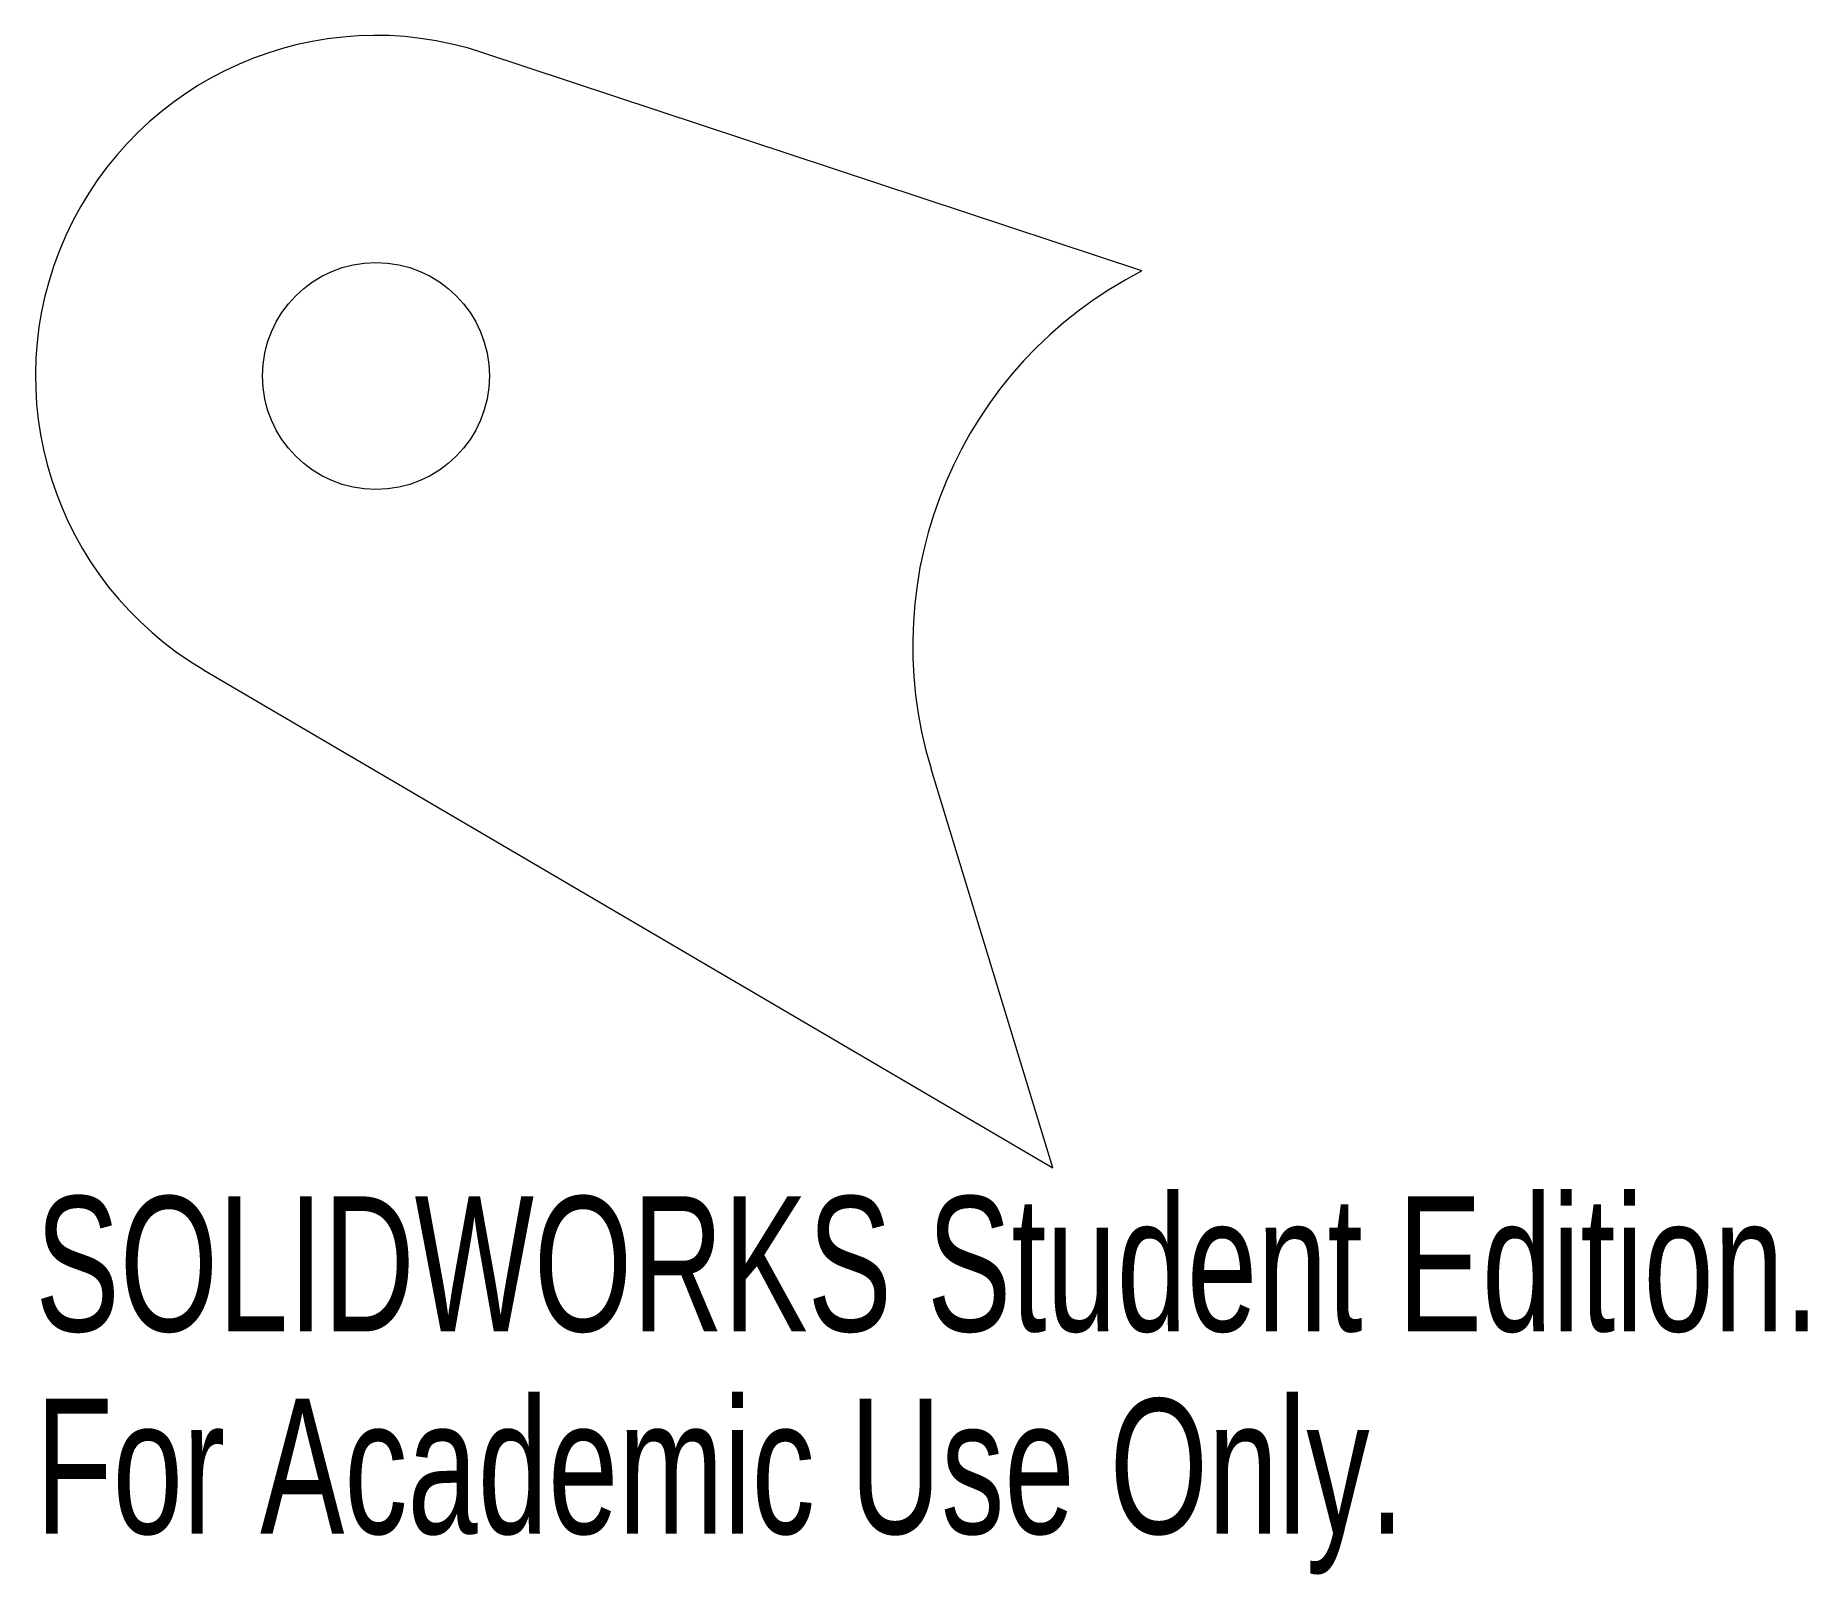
# Model space of a CAD drawing. Header units: inches. Extents: x -26.07 to -23.57, y 2.95 to 5.12.
import ezdxf

# ---------------------------------------------------------------- set-up
doc = ezdxf.new("R2010")
doc.units = ezdxf.units.IN
doc.header["$MEASUREMENT"] = 0
doc.styles.add('SLDTEXTSTYLE0', font='TXT', dxfattribs={"width": 0.7})

msp = doc.modelspace()

# ---------------------------------------------------------------- linework, layer by layer
at = {"color": 7, "linetype": 'Continuous', "lineweight": 15}
for p, q in [((-24.5109, 4.7879), (-25.4398, 5.0956)), ((-25.8336, 4.2259), (-24.6364, 3.5238)), ((-24.6364, 3.5238), (-24.808, 4.0864))]:
    msp.add_line(p, q, dxfattribs=at)
msp.add_circle((-25.5907, 4.6399), 0.16, dxfattribs=at)
for centre, radius, start, end in [((-25.5907, 4.6399), 0.48, 71.6737, 239.6098), ((-24.2403, 4.2596), 0.5936, 117.1223, 196.9627)]:
    msp.add_arc(centre, radius, start, end, dxfattribs=at)

# ---------------------------------------------------------------- texts
at = {"color": 7, "linetype": 'Continuous', "char_height": 0.1903, "attachment_point": 1, "style": 'SLDTEXTSTYLE0'}
for s, insert in [('SOLIDWORKS Student Edition.', (-26.0707, 3.4836)), ('For Academic Use Only.', (-26.0707, 3.1982))]:
    msp.add_mtext(s, dxfattribs=dict(at, insert=insert))

doc.saveas('drawing.dxf')
